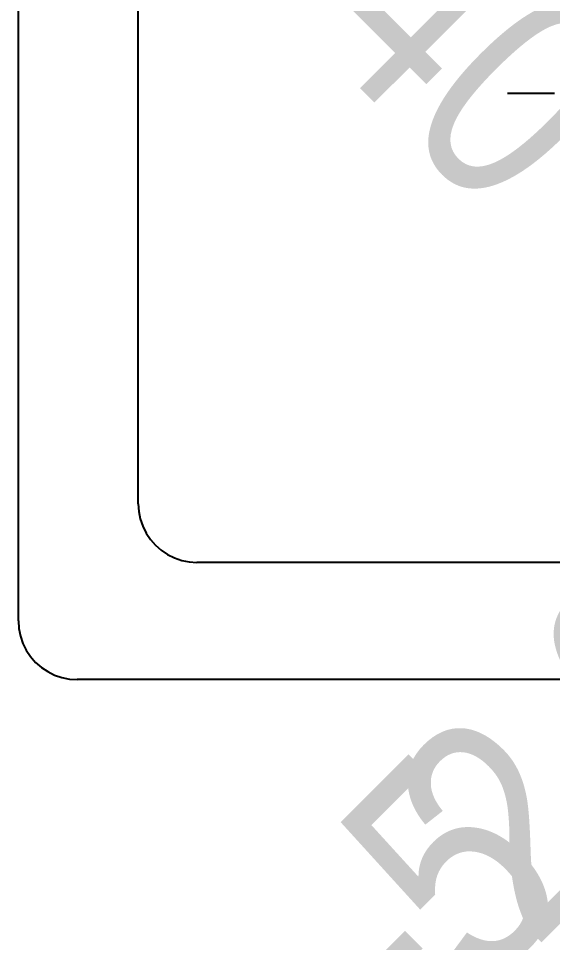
# Model space of a CAD drawing. Extents: x 0 to 756, y -25 to 420.
# Drawn here: x 381.28 to 384.93, y 341.09 to 347.4 of the extents above; entities that cross this region are included whole.
import ezdxf

# ---------------------------------------------------------------- set-up
doc = ezdxf.new("R2010")
doc.units = 0
doc.layers.get('0').update_dxf_attribs({"lineweight": 25})
doc.layers.add('S_Schmutzwasser', color=7, linetype='Continuous', lineweight=35, true_color=0x808040)
doc.layers.add('Standard', color=7, linetype='Continuous', lineweight=25)
doc.styles.get("Standard").update_dxf_attribs({"font": 'arial.ttf'})

# ---------------------------------------------------------------- blocks, each defined once
blk = doc.blocks.new('Referenz-A0T78OQ1OY')
at = {"layer": 'Standard', "color": 0, "lineweight": -2}
for p, q in [((381.2792, 343.2844), (381.2792, 350.4844)), ((382.0975, 344.0844), (382.0975, 349.6844)), ((384.939, 346.8871), (384.619, 346.8871)), ((382.0975, 344.0844), (382.1009, 344.0322)), ((382.1009, 344.0322), (382.1111, 343.9808)), ((382.1111, 343.9808), (382.1279, 343.9313)), ((382.1279, 343.9313), (382.1511, 343.8844)), ((382.1511, 343.8844), (382.1801, 343.8409)), ((382.1801, 343.8409), (382.2146, 343.8015)), ((382.2146, 343.8015), (382.254, 343.767)), ((382.254, 343.767), (382.2975, 343.738)), ((382.2975, 343.738), (382.3444, 343.7148)), ((382.3444, 343.7148), (382.3939, 343.698)), ((382.3939, 343.698), (382.4453, 343.6878)), ((382.4453, 343.6878), (382.4975, 343.6844)), ((386.4792, 343.6844), (382.4975, 343.6844)), ((381.2792, 343.2844), (381.2826, 343.2322)), ((381.2826, 343.2322), (381.2928, 343.1808)), ((381.2928, 343.1808), (381.3097, 343.1313)), ((381.3097, 343.1313), (381.3328, 343.0844)), ((381.3328, 343.0844), (381.3619, 343.0409)), ((381.3619, 343.0409), (381.3964, 343.0015)), ((381.3964, 343.0015), (381.4357, 342.967)), ((381.4357, 342.967), (381.4792, 342.938)), ((381.4792, 342.938), (381.5261, 342.9148)), ((381.5261, 342.9148), (381.5757, 342.898)), ((381.5757, 342.898), (381.627, 342.8878)), ((381.627, 342.8878), (381.6792, 342.8844)), ((387.2792, 342.8844), (381.6792, 342.8844))]:
    blk.add_line(p, q, dxfattribs=at)
blk = doc.blocks.new('Fallleitung Abwasser-A0T78OXDOY', base_point=(381.8364, 337.3679))
at = {"color": 0, "lineweight": -2}
for p, q in [((385.9609, 342.5022), (385.8455, 342.4792)), ((386.0784, 342.5099), (385.9609, 342.5022)), ((386.1959, 342.5022), (386.0784, 342.5099)), ((386.3113, 342.4792), (386.1959, 342.5022)), ((385.734, 342.4414), (385.6284, 342.3893)), ((385.8455, 342.4792), (385.734, 342.4414)), ((386.4228, 342.4414), (386.3113, 342.4792)), ((386.5284, 342.3893), (386.4228, 342.4414)), ((385.6284, 342.3893), (385.5305, 342.3239)), ((386.6263, 342.3239), (386.5284, 342.3893)), ((385.5305, 342.3239), (385.442, 342.2463)), ((386.7148, 342.2463), (386.6263, 342.3239)), ((385.442, 342.2463), (385.3644, 342.1578)), ((386.7924, 342.1578), (386.7148, 342.2463)), ((385.3644, 342.1578), (385.299, 342.0599)), ((386.8578, 342.0599), (386.7924, 342.1578)), ((385.299, 342.0599), (385.2469, 341.9543)), ((386.9099, 341.9543), (386.8578, 342.0599)), ((385.2469, 341.9543), (385.2091, 341.8428)), ((386.9477, 341.8428), (386.9099, 341.9543)), ((385.2091, 341.8428), (385.1861, 341.7274)), ((386.9707, 341.7274), (386.9477, 341.8428)), ((385.1861, 341.7274), (385.1784, 341.6099)), ((386.9784, 341.6099), (386.9707, 341.7274)), ((385.1784, 341.6099), (385.1861, 341.4924)), ((386.9707, 341.4924), (386.9784, 341.6099)), ((385.1861, 341.4924), (385.2091, 341.3769)), ((386.9477, 341.3769), (386.9707, 341.4924)), ((385.2091, 341.3769), (385.2469, 341.2655)), ((386.9099, 341.2655), (386.9477, 341.3769)), ((385.2469, 341.2655), (385.299, 341.1599)), ((386.8578, 341.1599), (386.9099, 341.2655)), ((385.299, 341.1599), (385.3644, 341.062)), ((386.7924, 341.062), (386.8578, 341.1599)), ((385.3644, 341.062), (385.442, 340.9735)), ((386.7148, 340.9735), (386.7924, 341.062)), ((385.4421, 340.9736), (381.8364, 337.3679)), ((385.442, 340.9735), (385.5305, 340.8959)), ((386.6263, 340.8959), (386.7148, 340.9735)), ((385.5305, 340.8959), (385.6284, 340.8305)), ((386.5284, 340.8305), (386.6263, 340.8959)), ((385.6284, 340.8305), (385.734, 340.7784)), ((386.4228, 340.7784), (386.5284, 340.8305)), ((385.734, 340.7784), (385.8455, 340.7405)), ((385.8455, 340.7405), (385.9609, 340.7176)), ((386.1959, 340.7176), (386.3113, 340.7405)), ((386.3113, 340.7405), (386.4228, 340.7784)), ((385.9609, 340.7176), (386.0784, 340.7099)), ((386.0784, 340.7099), (386.1959, 340.7176)), ((382.7599, 339.1419), (381.8364, 337.3679)), ((382.7599, 339.1419), (383.6104, 338.2914)), ((383.6104, 338.2914), (381.8364, 337.3679))]:
    blk.add_line(p, q, dxfattribs=at)
for points in [[(386.3113, 342.4792), (385.8455, 342.4792), (386.0784, 342.5099)], [(386.5284, 342.3893), (385.6284, 342.3893), (386.3113, 342.4792)], [(385.6284, 342.3893), (386.3113, 342.4792), (385.8455, 342.4792)], [(386.7148, 342.2463), (385.442, 342.2463), (386.5284, 342.3893)], [(385.442, 342.2463), (386.5284, 342.3893), (385.6284, 342.3893)], [(386.8578, 342.0599), (385.299, 342.0599), (386.7148, 342.2463)], [(385.299, 342.0599), (386.7148, 342.2463), (385.442, 342.2463)], [(386.9477, 341.8428), (385.2091, 341.8428), (386.8578, 342.0599)], [(385.2091, 341.8428), (386.8578, 342.0599), (385.299, 342.0599)], [(386.9784, 341.6099), (385.1784, 341.6099), (386.9477, 341.8428)], [(385.1784, 341.6099), (386.9477, 341.8428), (385.2091, 341.8428)], [(385.2091, 341.3769), (386.9784, 341.6099), (385.1784, 341.6099)], [(386.9477, 341.3769), (385.2091, 341.3769), (386.9784, 341.6099)], [(385.299, 341.1599), (386.9477, 341.3769), (385.2091, 341.3769)], [(386.8578, 341.1599), (385.299, 341.1599), (386.9477, 341.3769)], [(385.442, 340.9735), (386.8578, 341.1599), (385.299, 341.1599)], [(386.7148, 340.9735), (385.442, 340.9735), (386.8578, 341.1599)], [(385.6284, 340.8305), (386.7148, 340.9735), (385.442, 340.9735)], [(386.5284, 340.8305), (385.6284, 340.8305), (386.7148, 340.9735)], [(385.8455, 340.7405), (386.5284, 340.8305), (385.6284, 340.8305)], [(386.3113, 340.7405), (385.8455, 340.7405), (386.5284, 340.8305)], [(386.0784, 340.7099), (386.3113, 340.7405), (385.8455, 340.7405)], [(383.6104, 338.2914), (382.3171, 338.2914), (382.7599, 339.1419)], [(381.8364, 337.3679), (383.6104, 338.2914), (382.3171, 338.2914)]]:
    blk.add_solid(points, dxfattribs=at)
blk = doc.blocks.new('Abwasser Schnellansicht-A0T78P23OY', base_point=(382.657, 330.3855))
at = {"color": 253, "linetype": 'ByBlock', "lineweight": -2, "ltscale": 0.25, "true_color": 0xa0a0a0, "char_height": 1.5, "attachment_point": 1}
for s, insert, rotation in [('{\\W0.8;\\fArial;-40}', (383.8654, 348.7895), 315), ('{\\W0.8;\\fArial;2.0 %}', (383.731, 342.0909), 45), ('{\\W0.8;\\fArial; -5}', (382.657, 341.0876), 45)]:
    blk.add_mtext(s, dxfattribs=dict(at, insert=insert, rotation=rotation))

msp = doc.modelspace()

# ---------------------------------------------------------------- block references
at = {"color": 8, "lineweight": 25, "ltscale": 0.25, "true_color": 0x808080}
msp.add_blockref('Referenz-A0T78OQ1OY', (0, 0), dxfattribs=at)
at = {"layer": 'S_Schmutzwasser', "lineweight": 25, "ltscale": 0.25}
msp.add_blockref('Abwasser Schnellansicht-A0T78P23OY', (382.657, 330.3855), dxfattribs=at)
at = {"layer": 'S_Schmutzwasser', "ltscale": 0.35}
msp.add_blockref('Fallleitung Abwasser-A0T78OXDOY', (381.8364, 337.3679), dxfattribs=at)

doc.saveas('drawing.dxf')
